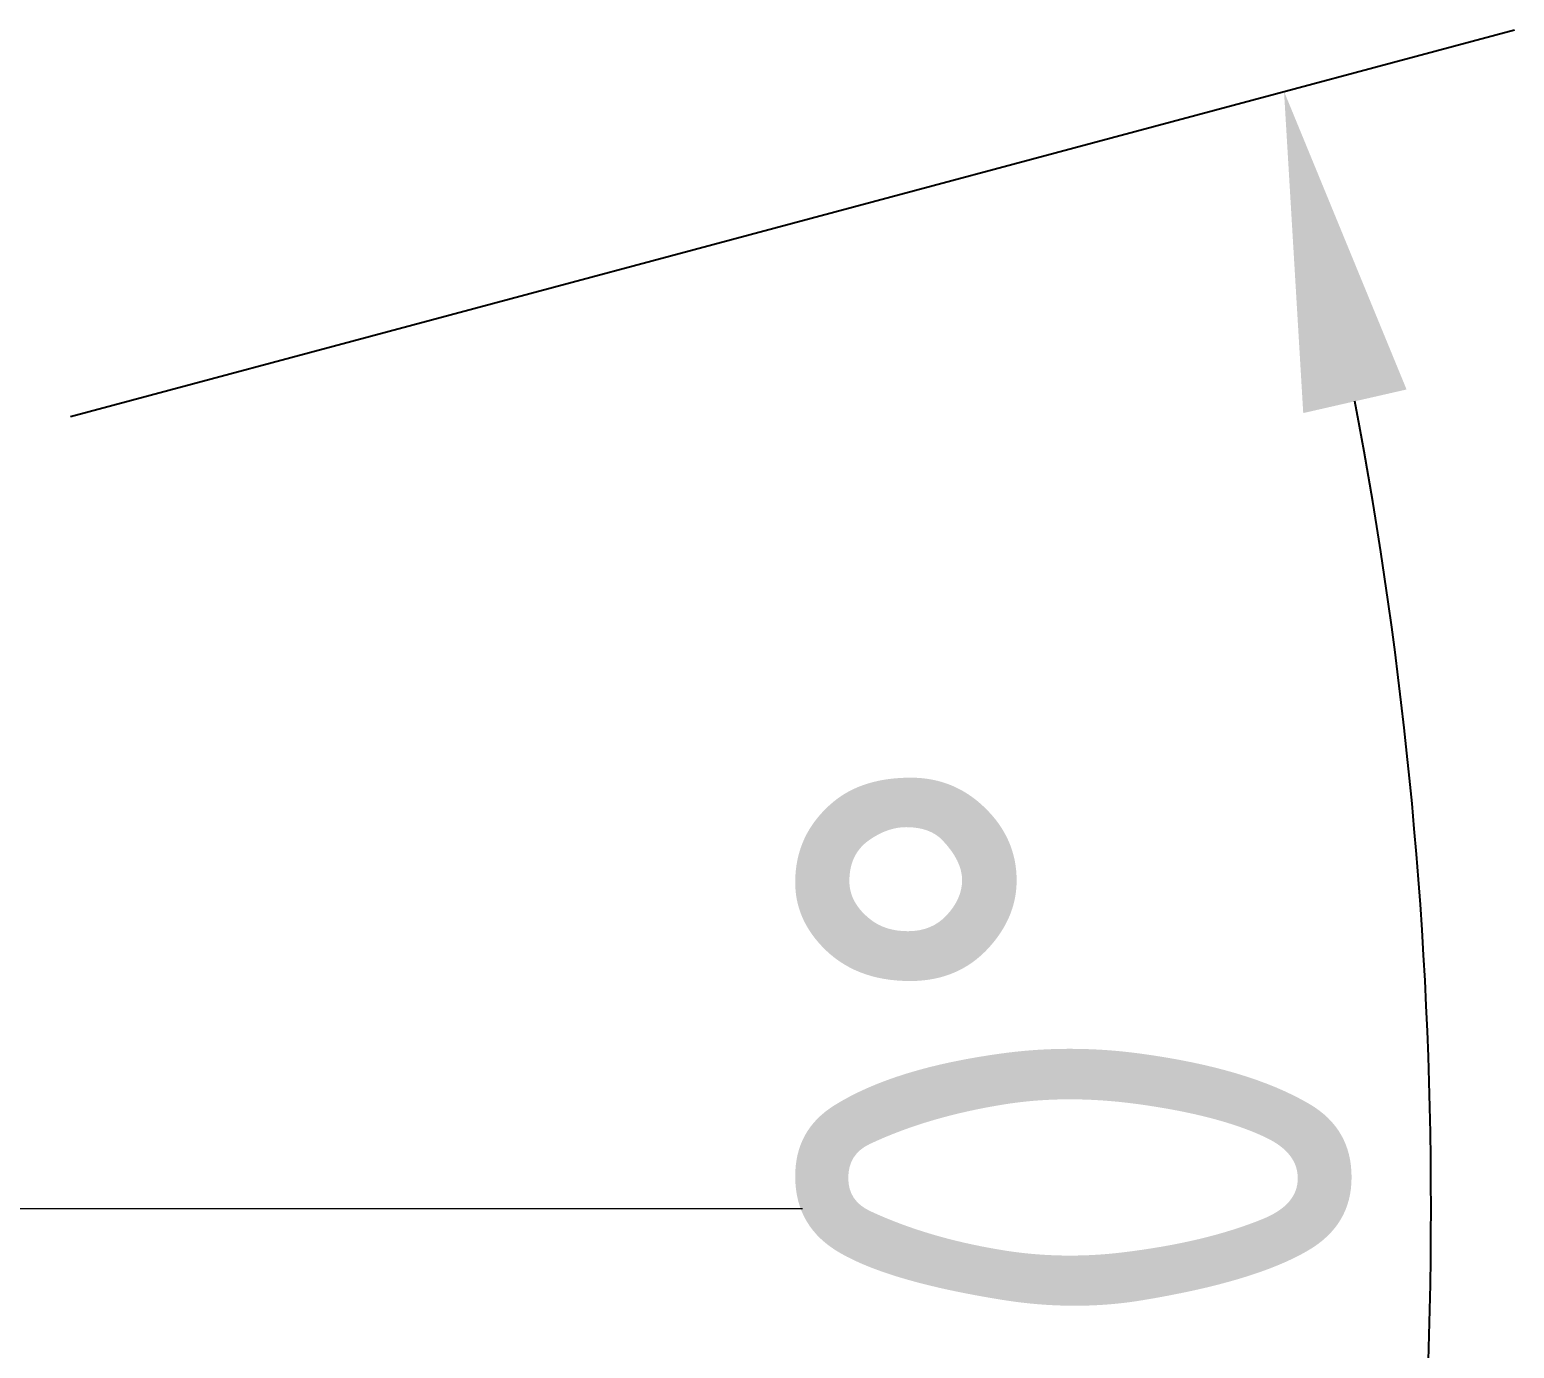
# Model space of a CAD drawing. Header units: millimetres. Extents: x 89051 to 218395, y -330386 to -125649.
# Drawn here: x 90836.8 to 91023.6, y -128501.5 to -128335.6 of the extents above; entities that cross this region are included whole.
import ezdxf

# ---------------------------------------------------------------- set-up
doc = ezdxf.new("R2010")
doc.units = ezdxf.units.MM
doc.header["$LTSCALE"] = 13
doc.linetypes.add('ACAD_ISO04W100', pattern=[30, 24, -3, 0, -3])
doc.layers.add('标注、文本', color=3, linetype='Continuous', lineweight=25)
doc.styles.get("Standard").update_dxf_attribs({"font": 'gbenor.shx', "bigfont": 'gbcbig.shx'})
doc.dimstyles.new('1-15', dxfattribs={"dimscale": 20, "dimtxt": 3.5, "dimasz": 2, "dimexe": 1.5, "dimexo": 0.5, "dimgap": 0.5, "dimtad": 1, "dimtoh": 1, "dimdec": 1, "dimdsep": 46, "dimtxsty": 'Standard', "dimcen": 2.5, "dimclrd": 3, "dimclre": 3, "dimclrt": 3, "dimadec": 0, "dimazin": 2, "dimtfac": 1, "dimtdec": 1, "dimtmove": 0, "dimatfit": 2, "dimfxl": 1, "dimarcsym": 0})

# ---------------------------------------------------------------- blocks, each defined once
blk = doc.blocks.new('*D535')
at = {"layer": 'Defpoints', "color": 0, "transparency": 16777216}
for p in [(90832.24, -128386.82), (90697.88, -128422.82), (91011.02, -128531.21), (90697.88, -128544.93), (90832.24, -128580.93)]:
    blk.add_point(p, dxfattribs=at)
at = {"layer": '标注、文本', "color": 3, "lineweight": -2, "transparency": 16777216}
for p, q in [((90841.9, -128384.23), (91023.56, -128335.56)), ((90841.9, -128583.52), (91023.56, -128632.19))]:
    blk.add_line(p, q, dxfattribs=at)
blk.add_arc((90470.03, -128483.88), 543.05, 349.2212, 10.7788, dxfattribs=at)
at = {"layer": '标注、文本', "color": 3, "transparency": 16777216}
for points in [[(90997, -128383.8), (91010, -128380.83), (90994.58, -128343.32)], [(91010, -128586.92), (90997, -128583.95), (90994.58, -128624.43)]]:
    blk.add_solid(points, dxfattribs=at)
at = {"layer": '标注、文本', "color": 3, "transparency": 16777216, "insert": (90968.08, -128483.88), "char_height": 70, "attachment_point": 5, "rotation": 90}
blk.add_mtext('30°', dxfattribs=at)

msp = doc.modelspace()

# ---------------------------------------------------------------- linework, layer by layer
at = {"layer": '标注、文本', "color": 1, "linetype": 'ACAD_ISO04W100', "lineweight": 15}
msp.add_line((90006.08, -128483.88), (90933.98, -128483.88), dxfattribs=at)

# ---------------------------------------------------------------- dimensions: what is measured, and where the dimension line sits
at = {"layer": '标注、文本'}
dim = msp.add_angular_dim_2l(base=(91011.02, -128531.21), line1=((90697.88, -128544.93), (90832.24, -128580.93)), line2=((90697.88, -128422.82), (90832.24, -128386.82)), dimstyle='1-15', dxfattribs=at)
dim.commit()
dim.dimension.update_dxf_attribs({"geometry": '*D535', "text_midpoint": (90968.08, -128483.88)})

doc.saveas('drawing.dxf')
